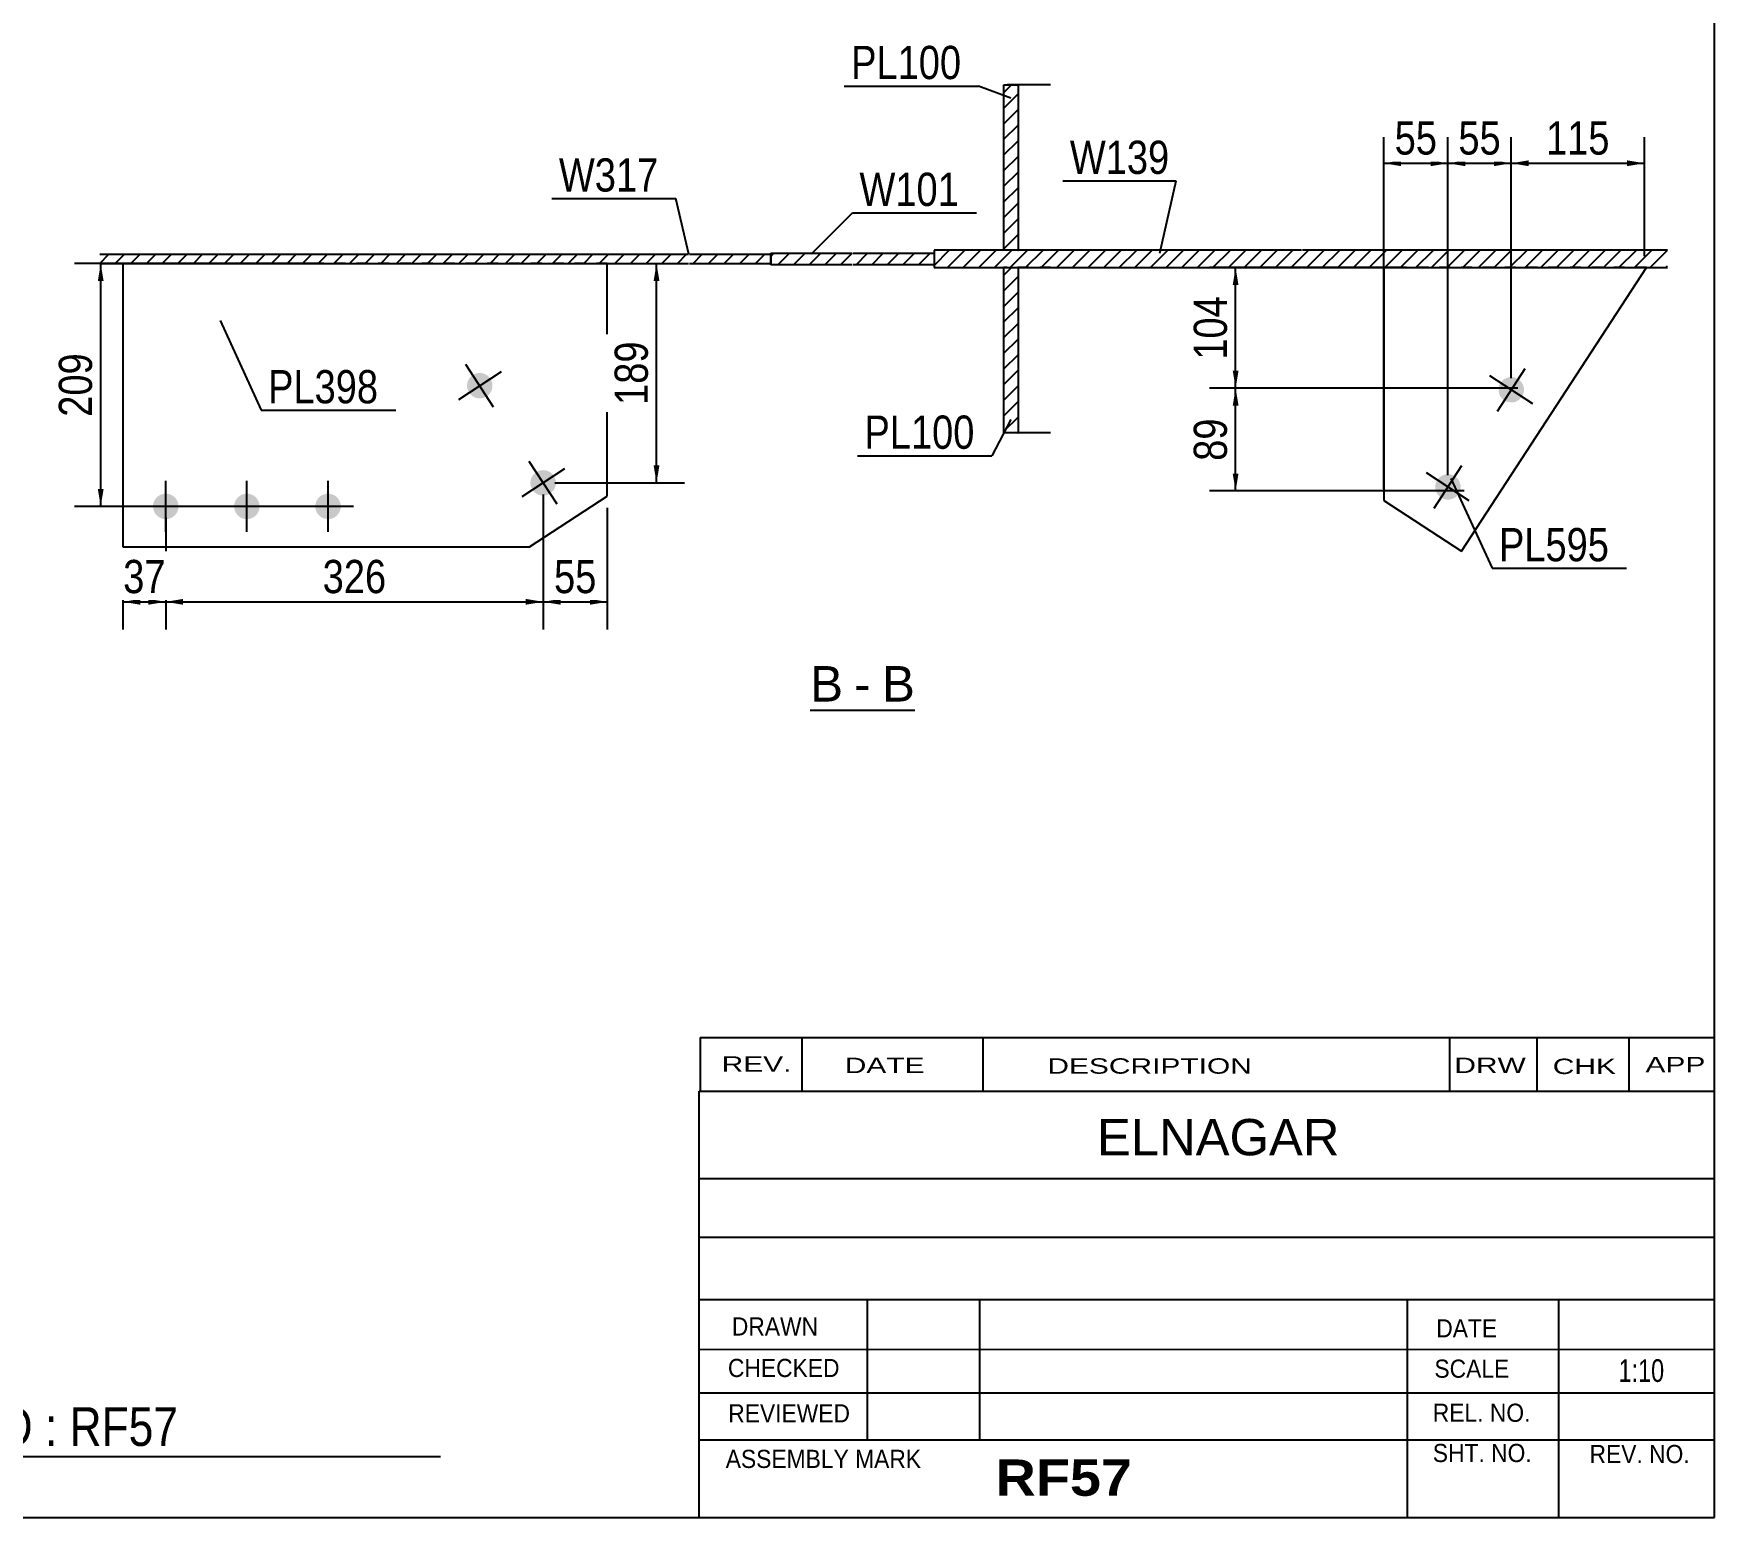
# Model space of a CAD drawing. Header units: millimetres. Extents: x -334 to 69, y -184 to 93.
# Drawn here: x -76.3 to 68.7, y -183.6 to -55.7 of the extents above; entities that cross this region are included whole.
import ezdxf

# ---------------------------------------------------------------- set-up
doc = ezdxf.new("R2010")
doc.units = ezdxf.units.MM
doc.linetypes.add('DXK_LINE_DOT1', pattern=[1.8814, 0.9407, -0.9407])
doc.styles.add('Arial', font='ARIAL.TTF', dxfattribs={"height": 0.2})
doc.styles.add('Arial Bold', font='ARIALBD.TTF', dxfattribs={"height": 0.2})
doc.styles.add('Arial Narrow', font='ARIALN.TTF', dxfattribs={"height": 0.2})

# ---------------------------------------------------------------- blocks, each defined once
blk = doc.blocks.new('Unknown-623466514-1210')
at = {"color": 5, "linetype": 'Continuous'}
for p, q in [((68.74, -183.6), (68.74, 93.4)), ((-331.26, -183.6), (68.74, -183.6))]:
    blk.add_line(p, q, dxfattribs=at)
blk = doc.blocks.new('Unknown-623466514-13 - 1415')
at = {"color": 7, "linetype": 'Continuous'}
blk.add_line((-9.27, -114), (-0.24, -114), dxfattribs=at)
at = {"color": 0, "linetype": 'Continuous'}
for points in [[(-6.43, -113.25), (-6.43, -110.05), (-9.27, -110.05), (-9.27, -113.25)], [(-4.04, -113.25), (-4.04, -110.05), (-5.47, -110.05), (-5.47, -113.25)], [(-0.24, -113.25), (-0.24, -110.05), (-3.08, -110.05), (-3.08, -113.25)]]:
    blk.add_wipeout(points, dxfattribs=at)
at = {"color": 96, "linetype": 'Continuous', "style": 'Arial'}
for s, p in [('B', (-9.27, -113.25)), ('B', (-3.08, -113.25)), ('-', (-5.47, -113.25))]:
    blk.add_text(s, height=3.06, dxfattribs=at).set_placement(p)
blk = doc.blocks.new('Bolt-623466514-13329 - 1415')
at = {"linetype": 'Continuous'}
for points in [[(-38.69, -86.61, -1), (-36.85, -85.41, -1)], [(-33.22, -94.99, -1), (-31.38, -93.79, -1)]]:
    blk.add_hatch(color=3, dxfattribs=at).paths.add_polyline_path(points)
at = {"color": 3, "linetype": 'Continuous'}
for p, q in [((-35.93, -84.81), (-39.61, -87.22)), ((-36.57, -87.86), (-38.97, -84.17)), ((-31.1, -96.23), (-33.51, -92.55)), ((-30.46, -93.19), (-34.15, -95.59))]:
    blk.add_line(p, q, dxfattribs=at)
blk = doc.blocks.new('Part-623466514-1599 - 1415')
at = {"linetype": 'Continuous'}
h = blk.add_hatch(dxfattribs=at)
h.set_pattern_fill('', scale=0.3, style=0, pattern_type=0)
h.set_pattern_definition([(45, (8.6661, -90.0774), (-0.67352, 0.67352), [])])
h.paths.add_polyline_path([(7.45, -90.08), (8.67, -90.08), (8.67, -75.83), (7.45, -75.83)])
at = {"color": 7, "linetype": 'DXK_LINE_DOT1'}
for p, q in [((11.48, -75.83), (7.45, -75.83)), ((8.67, -90.08), (7.45, -90.08))]:
    blk.add_line(p, q, dxfattribs=at)
at = {"color": 2, "linetype": 'Continuous'}
for p, q in [((7.45, -90.08), (7.45, -75.83)), ((7.45, -75.83), (8.67, -75.83)), ((8.67, -75.83), (8.67, -90.08)), ((8.67, -90.08), (7.45, -90.08)), ((11.48, -90.08), (8.67, -90.08))]:
    blk.add_line(p, q, dxfattribs=at)
blk = doc.blocks.new('Part-623466514-1554 - 1415')
at = {"linetype": 'Continuous'}
h = blk.add_hatch(dxfattribs=at)
h.set_pattern_fill('', scale=0.3, style=0, pattern_type=0)
h.set_pattern_definition([(45, (1.4322, -75.5774), (-0.67352, 0.67352), [])])
h.paths.add_polyline_path([(-12.67, -75.58), (1.43, -75.58), (1.43, -74.58), (-12.67, -74.58)])
at = {"color": 2, "linetype": 'Continuous'}
for p, q in [((-12.67, -75.58), (-12.67, -74.58)), ((-12.67, -74.58), (-5.67, -74.58)), ((-5.57, -74.58), (1.43, -74.58)), ((1.43, -74.58), (1.43, -75.58)), ((-5.67, -75.58), (-12.67, -75.58)), ((1.43, -75.58), (-5.57, -75.58))]:
    blk.add_line(p, q, dxfattribs=at)
blk = doc.blocks.new('Part-623466514-1576 - 1415')
at = {"linetype": 'Continuous'}
h = blk.add_hatch(dxfattribs=at)
h.set_pattern_fill('', scale=0.3, style=0, pattern_type=0)
h.set_pattern_definition([(45, (-70.5573, -75.4774), (-0.673519, 0.673519), [])])
h.paths.add_polyline_path([(-70.56, -74.68), (-70.56, -75.48), (-12.67, -75.48), (-12.67, -74.68)])
at = {"color": 2, "linetype": 'Continuous'}
for p, q in [((-70.56, -74.68), (-19.77, -74.68)), ((-19.67, -74.68), (-12.67, -74.68)), ((-12.67, -74.68), (-12.67, -75.48)), ((-70.56, -75.48), (-19.77, -75.48)), ((-19.67, -75.48), (-12.67, -75.48))]:
    blk.add_line(p, q, dxfattribs=at)
blk = doc.blocks.new('Part-623466514-1604 - 1415')
at = {"linetype": 'Continuous'}
h = blk.add_hatch(dxfattribs=at)
h.set_pattern_fill('', scale=0.3, style=0, pattern_type=0)
h.set_pattern_definition([(45, (8.6661, -74.3274), (-0.67352, 0.67352), [])])
h.paths.add_polyline_path([(7.45, -74.33), (8.67, -74.33), (8.67, -60.08), (7.45, -60.08)])
at = {"color": 7, "linetype": 'DXK_LINE_DOT1'}
for p, q in [((8.67, -60.08), (7.45, -60.08)), ((11.48, -74.33), (7.45, -74.33))]:
    blk.add_line(p, q, dxfattribs=at)
at = {"color": 2, "linetype": 'Continuous'}
for p, q in [((7.45, -74.33), (7.45, -60.08)), ((7.45, -60.08), (8.67, -60.08)), ((11.48, -60.08), (8.67, -60.08)), ((8.67, -60.08), (8.67, -74.33)), ((8.67, -74.33), (7.45, -74.33))]:
    blk.add_line(p, q, dxfattribs=at)
blk = doc.blocks.new('Part-623466514-1612 - 1415')
at = {"linetype": 'Continuous'}
h = blk.add_hatch(dxfattribs=at)
h.set_pattern_fill('', scale=0.3, style=0, pattern_type=0)
h.set_pattern_definition([(45, (64.7075, -74.3274), (-0.673519, 0.673519), [])])
h.paths.add_polyline_path([(64.71, -75.83), (64.71, -74.33), (1.43, -74.33), (1.43, -75.83)])
at = {"color": 2, "linetype": 'Continuous'}
for p, q in [((33.12, -74.33), (1.43, -74.33)), ((1.43, -74.33), (1.43, -75.83)), ((64.71, -74.33), (33.22, -74.33)), ((1.43, -75.83), (33.12, -75.83)), ((33.22, -75.83), (64.71, -75.83))]:
    blk.add_line(p, q, dxfattribs=at)
blk = doc.blocks.new('Part-623466514-13321 - 1415')
at = {"color": 2, "linetype": 'Continuous'}
for p, q in [((-68.55, -75.48), (-68.55, -99.92)), ((-26.77, -95.55), (-26.77, -75.48)), ((-33.47, -99.92), (-26.77, -95.55)), ((-68.55, -99.92), (-33.47, -99.92))]:
    blk.add_line(p, q, dxfattribs=at)
at = {"color": 7, "linetype": 'DXK_LINE_DOT1'}
blk.add_line((-26.77, -75.48), (-68.55, -75.48), dxfattribs=at)
blk = doc.blocks.new('Part-623466514-13322 - 1415')
at = {"color": 2, "linetype": 'Continuous'}
for p, q in [((40.22, -75.83), (40.22, -95.9)), ((46.92, -100.27), (62.88, -75.83)), ((40.22, -95.9), (46.92, -100.27))]:
    blk.add_line(p, q, dxfattribs=at)
at = {"color": 7, "linetype": 'DXK_LINE_DOT1'}
blk.add_line((62.88, -75.83), (40.22, -75.83), dxfattribs=at)
blk = doc.blocks.new('Bolt-623466514-13330 - 1415')
at = {"linetype": 'Continuous'}
for points in [[(-65.96, -96.42, -1), (-63.76, -96.42, -1)], [(-58.96, -96.42, -1), (-56.76, -96.42, -1)], [(-51.96, -96.42, -1), (-49.76, -96.42, -1)]]:
    blk.add_hatch(color=3, dxfattribs=at).paths.add_polyline_path(points)
at = {"color": 3, "linetype": 'Continuous'}
for p, q in [((-64.86, -98.62), (-64.86, -94.22)), ((-57.86, -98.62), (-57.86, -94.22)), ((-50.86, -98.62), (-50.86, -94.22)), ((-62.66, -96.42), (-67.06, -96.42)), ((-55.66, -96.42), (-60.06, -96.42)), ((-48.66, -96.42), (-53.06, -96.42))]:
    blk.add_line(p, q, dxfattribs=at)
blk = doc.blocks.new('Bolt-623466514-13331 - 1415')
at = {"linetype": 'Continuous'}
for points in [[(50.3, -85.76, -1), (52.14, -86.96, -1)], [(44.84, -94.14, -1), (46.68, -95.34, -1)]]:
    blk.add_hatch(color=3, dxfattribs=at).paths.add_polyline_path(points)
at = {"color": 3, "linetype": 'Continuous'}
for p, q in [((53.07, -87.57), (49.38, -85.16)), ((50.02, -88.21), (52.43, -84.52)), ((47.6, -95.94), (43.92, -93.54)), ((44.56, -96.58), (46.96, -92.9))]:
    blk.add_line(p, q, dxfattribs=at)
blk = doc.blocks.new('StraightDimension-623466514-17834 - 1415')
at = {"linetype": 'Continuous'}
for points in [[(-63.36, -104.9), (-64.86, -104.65), (-63.36, -104.4)], [(-33.8, -104.4), (-32.3, -104.65), (-33.8, -104.9)]]:
    blk.add_hatch(color=7, dxfattribs=at).paths.add_polyline_path(points)
at = {"color": 7, "linetype": 'Continuous'}
for p, q in [((-32.3, -95.39), (-32.3, -107.05)), ((-64.86, -97.42), (-64.86, -107.05)), ((-64.86, -104.65), (-32.3, -104.65))]:
    blk.add_line(p, q, dxfattribs=at)
at = {"color": 0}
blk.add_wipeout([(-45.24, -104.5), (-45.24, -100.3), (-51.92, -100.3), (-51.92, -104.5)], dxfattribs=at)
at = {"color": 3, "style": 'Arial Narrow'}
blk.add_text('326', height=2.863, dxfattribs=at).set_placement((-51.32, -103.9))
blk = doc.blocks.new('StraightDimension-623466514-17938 - 1415')
at = {"linetype": 'Continuous'}
for points in [[(47.26, -67.08), (45.76, -66.83), (47.26, -66.58)], [(49.72, -66.58), (51.22, -66.83), (49.72, -67.08)]]:
    blk.add_hatch(color=7, dxfattribs=at).paths.add_polyline_path(points)
at = {"color": 7, "linetype": 'Continuous'}
for p, q in [((45.76, -93.74), (45.76, -64.58)), ((51.22, -85.36), (51.22, -64.58)), ((45.76, -66.83), (51.22, -66.83))]:
    blk.add_line(p, q, dxfattribs=at)
at = {"color": 0}
blk.add_wipeout([(50.92, -66.68), (50.92, -62.48), (46.06, -62.48), (46.06, -66.68)], dxfattribs=at)
at = {"color": 3, "style": 'Arial Narrow'}
blk.add_text('55', height=2.863, dxfattribs=at).set_placement((46.66, -66.08))
blk = doc.blocks.new('StraightDimension-623466514-6075 - 1415')
at = {"linetype": 'Continuous'}
for points in [[(27.19, -87.72), (27.44, -86.22), (27.69, -87.72)], [(27.69, -93.59), (27.44, -95.09), (27.19, -93.59)]]:
    blk.add_hatch(color=7, dxfattribs=at).paths.add_polyline_path(points)
at = {"color": 7, "linetype": 'Continuous'}
for p, q in [((51.78, -86.22), (25.19, -86.22)), ((27.44, -95.09), (27.44, -86.22)), ((47.15, -95.09), (25.19, -95.09))]:
    blk.add_line(p, q, dxfattribs=at)
at = {"color": 0}
blk.add_wipeout([(27.29, -88.23), (23.09, -88.23), (23.09, -93.09), (27.29, -93.09)], dxfattribs=at)
at = {"color": 3, "style": 'Arial Narrow'}
blk.add_text('89', height=2.863, rotation=90.0002, dxfattribs=at).set_placement((26.69, -92.49))
blk = doc.blocks.new('StraightDimension-623466514-6074 - 1415')
at = {"linetype": 'Continuous'}
for points in [[(27.19, -77.33), (27.44, -75.83), (27.69, -77.33)], [(27.69, -84.72), (27.44, -86.22), (27.19, -84.72)]]:
    blk.add_hatch(color=7, dxfattribs=at).paths.add_polyline_path(points)
at = {"color": 7, "linetype": 'Continuous'}
for p, q in [((41.76, -75.83), (25.19, -75.83)), ((27.44, -86.22), (27.44, -75.83)), ((51.78, -86.22), (25.19, -86.22))]:
    blk.add_line(p, q, dxfattribs=at)
at = {"color": 0}
blk.add_wipeout([(27.29, -77.68), (23.09, -77.68), (23.09, -84.37), (27.29, -84.37)], dxfattribs=at)
at = {"color": 3, "style": 'Arial Narrow'}
blk.add_text('104', height=2.863, rotation=90.0002, dxfattribs=at).set_placement((26.69, -83.77))
blk = doc.blocks.new('StraightDimension-623466514-17805 - 1415')
at = {"linetype": 'Continuous'}
for points in [[(-22.77, -76.98), (-22.52, -75.48), (-22.27, -76.98)], [(-22.27, -92.89), (-22.52, -94.39), (-22.77, -92.89)]]:
    blk.add_hatch(color=7, dxfattribs=at).paths.add_polyline_path(points)
at = {"color": 7, "linetype": 'Continuous'}
for p, q in [((-31.3, -75.48), (-20.12, -75.48)), ((-22.52, -94.39), (-22.52, -75.48)), ((-31.3, -94.39), (-20.12, -94.39))]:
    blk.add_line(p, q, dxfattribs=at)
at = {"color": 0}
blk.add_wipeout([(-22.67, -81.59), (-26.87, -81.59), (-26.87, -88.27), (-22.67, -88.27)], dxfattribs=at)
at = {"color": 3, "style": 'Arial Narrow'}
blk.add_text('189', height=2.863, rotation=90.0002, dxfattribs=at).set_placement((-23.27, -87.67))
blk = doc.blocks.new('StraightDimension-623466514-17819 - 1415')
at = {"linetype": 'Continuous'}
for points in [[(-70.72, -76.98), (-70.47, -75.48), (-70.22, -76.98)], [(-70.22, -94.92), (-70.47, -96.42), (-70.72, -94.92)]]:
    blk.add_hatch(color=7, dxfattribs=at).paths.add_polyline_path(points)
at = {"color": 7, "linetype": 'Continuous'}
for p, q in [((-51.86, -75.48), (-72.72, -75.48)), ((-70.47, -96.42), (-70.47, -75.48)), ((-51.86, -96.42), (-72.72, -96.42))]:
    blk.add_line(p, q, dxfattribs=at)
at = {"color": 0}
blk.add_wipeout([(-70.62, -82.61), (-74.82, -82.61), (-74.82, -89.29), (-70.62, -89.29)], dxfattribs=at)
at = {"color": 3, "style": 'Arial Narrow'}
blk.add_text('209', height=2.863, rotation=90.0002, dxfattribs=at).set_placement((-71.22, -88.69))
blk = doc.blocks.new('StraightDimension-623466514-17833 - 1415')
at = {"linetype": 'Continuous'}
for points in [[(-30.8, -104.9), (-32.3, -104.65), (-30.8, -104.4)], [(-28.27, -104.4), (-26.77, -104.65), (-28.27, -104.9)]]:
    blk.add_hatch(color=7, dxfattribs=at).paths.add_polyline_path(points)
at = {"color": 7, "linetype": 'Continuous'}
for p, q in [((-32.3, -95.39), (-32.3, -107.05)), ((-26.77, -96.55), (-26.77, -107.05)), ((-32.3, -104.65), (-26.77, -104.65))]:
    blk.add_line(p, q, dxfattribs=at)
at = {"color": 0}
blk.add_wipeout([(-27.11, -104.5), (-27.11, -100.3), (-31.96, -100.3), (-31.96, -104.5)], dxfattribs=at)
at = {"color": 3, "style": 'Arial Narrow'}
blk.add_text('55', height=2.863, dxfattribs=at).set_placement((-31.36, -103.9))
blk = doc.blocks.new('StraightDimension-623466514-17835 - 1415')
at = {"linetype": 'Continuous'}
for points in [[(-67.05, -104.9), (-68.55, -104.65), (-67.05, -104.4)], [(-66.36, -104.4), (-64.86, -104.65), (-66.36, -104.9)]]:
    blk.add_hatch(color=7, dxfattribs=at).paths.add_polyline_path(points)
at = {"color": 7, "linetype": 'Continuous'}
for p, q in [((-64.86, -97.42), (-64.86, -107.05)), ((-68.55, -100.92), (-68.55, -107.05)), ((-68.55, -104.65), (-64.86, -104.65))]:
    blk.add_line(p, q, dxfattribs=at)
at = {"color": 0}
blk.add_wipeout([(-64.28, -104.5), (-64.28, -100.3), (-69.13, -100.3), (-69.13, -104.5)], dxfattribs=at)
at = {"color": 3, "style": 'Arial Narrow'}
blk.add_text('37', height=2.863, dxfattribs=at).set_placement((-68.53, -103.9))
blk = doc.blocks.new('StraightDimension-623466514-17937 - 1415')
at = {"linetype": 'Continuous'}
for points in [[(52.72, -67.08), (51.22, -66.83), (52.72, -66.58)], [(61.21, -66.58), (62.71, -66.83), (61.21, -67.08)]]:
    blk.add_hatch(color=7, dxfattribs=at).paths.add_polyline_path(points)
at = {"color": 7, "linetype": 'Continuous'}
for p, q in [((51.22, -85.36), (51.22, -64.58)), ((62.71, -74.83), (62.71, -64.58)), ((51.22, -66.83), (62.71, -66.83))]:
    blk.add_line(p, q, dxfattribs=at)
at = {"color": 0}
blk.add_wipeout([(60.31, -66.68), (60.31, -62.48), (53.62, -62.48), (53.62, -66.68)], dxfattribs=at)
at = {"color": 3, "style": 'Arial Narrow'}
blk.add_text('115', height=2.863, dxfattribs=at).set_placement((54.22, -66.08))
blk = doc.blocks.new('StraightDimension-623466514-17939 - 1415')
at = {"linetype": 'Continuous'}
for points in [[(41.72, -67.08), (40.22, -66.83), (41.72, -66.58)], [(44.26, -66.58), (45.76, -66.83), (44.26, -67.08)]]:
    blk.add_hatch(color=7, dxfattribs=at).paths.add_polyline_path(points)
at = {"color": 7, "linetype": 'Continuous'}
for p, q in [((40.22, -94.9), (40.22, -64.58)), ((45.76, -93.74), (45.76, -64.58)), ((40.22, -66.83), (45.76, -66.83))]:
    blk.add_line(p, q, dxfattribs=at)
at = {"color": 0}
blk.add_wipeout([(45.42, -66.68), (45.42, -62.48), (40.56, -62.48), (40.56, -66.68)], dxfattribs=at)
at = {"color": 3, "style": 'Arial Narrow'}
blk.add_text('55', height=2.863, dxfattribs=at).set_placement((41.16, -66.08))
blk = doc.blocks.new('CBS_CALLOFF-623466514-17970')
at = {"color": 7, "linetype": 'Continuous'}
blk.add_line((-157.38, -178.33), (-41.15, -178.35), dxfattribs=at)
at = {"color": 3, "linetype": 'Continuous', "style": 'Arial Narrow'}
blk.add_text('QTY= 1 Nos.      RAFTER     MKD : RF57', height=3.3405, dxfattribs=at).set_placement((-134.08, -177.44))
blk = doc.blocks.new('CBS_NAME_BLOG-623466514-17971')
at = {"color": 7, "linetype": 'Continuous'}
for p, q in [((-18.85, -146.85), (68.67, -146.85)), ((-18.85, -183.56), (-18.85, -146.85)), ((-18.85, -154.39), (68.67, -154.39)), ((-18.78, -159.44), (68.74, -159.44)), ((-18.85, -164.81), (68.67, -164.81)), ((-4.32, -176.92), (-4.32, -164.82)), ((5.36, -176.89), (5.36, -164.83)), ((42.28, -183.56), (42.28, -164.83)), ((55.33, -183.56), (55.33, -164.82)), ((-18.84, -169.11), (68.74, -169.09)), ((-18.85, -172.86), (68.67, -172.86)), ((-18.85, -176.9), (68.67, -176.9)), ((-18.85, -183.6), (68.74, -183.6))]:
    blk.add_line(p, q, dxfattribs=at)
at = {"color": 3, "linetype": 'Continuous', "style": 'Arial'}
blk.add_text('ELNAGAR', height=3.133, dxfattribs=at).set_placement((15.48, -152.38))
at = {"color": 3, "linetype": 'Continuous'}
for s, height, style, width, p in [('DRAWN', 1.566, 'Arial', 0.9, (-16.02, -167.92)), ('DATE', 1.566, 'Arial', 0.9, (44.75, -168.08)), ('CHECKED', 1.566, 'Arial', 0.9, (-16.36, -171.5)), ('SCALE', 1.566, 'Arial', 0.9, (44.59, -171.56)), ('1:10', 1.957, 'Arial Narrow', 0.9, (60.48, -171.92)), ('REVIEWED', 1.566, 'Arial', 0.9, (-16.33, -175.41)), ('REL. NO.', 1.566, 'Arial', 0.9, (44.45, -175.36)), ('ASSEMBLY MARK', 1.5663, 'Arial', 0.9, (-16.55, -179.34)), ('SHT. NO.', 1.566, 'Arial', 0.9, (44.45, -178.83)), ('REV. NO.', 1.566, 'Arial', 0.9, (57.97, -178.92)), ('RF57', 3.131, 'Arial Bold', 1.1, (6.73, -181.74))]:
    blk.add_text(s, height=height, dxfattribs=dict(at, style=style, width=width)).set_placement(p)
blk = doc.blocks.new('CBS_REVISION-623466514-17972')
at = {"color": 7, "linetype": 'Continuous'}
for p, q in [((-18.76, -142.22), (68.74, -142.22)), ((-18.76, -142.22), (-18.76, -146.85)), ((-9.97, -142.22), (-9.97, -146.85)), ((5.63, -142.22), (5.63, -146.79)), ((45.88, -142.22), (45.88, -146.85)), ((53.42, -142.22), (53.42, -146.85)), ((61.37, -142.22), (61.37, -146.85)), ((-18.76, -146.85), (68.73, -146.85))]:
    blk.add_line(p, q, dxfattribs=at)
at = {"color": 7, "style": 'Arial Narrow', "width": 1.7}
for s, height, p in [('REV.', 1.326, (-16.9, -145.17)), ('DATE', 1.326, (-6.28, -145.29)), ('DESCRIPTION', 1.3257, (11.2, -145.34)), ('DRW', 1.326, (46.31, -145.28)), ('CHK', 1.326, (54.8, -145.37)), ('APP', 1.326, (62.8, -145.22))]:
    blk.add_text(s, height=height, dxfattribs=at).set_placement(p)
blk = doc.blocks.new('Mark-623466514-1550 - 1415')
at = {"color": 0}
blk.add_wipeout([(3.58, -70.51), (3.58, -67.51), (-5.01, -67.51), (-5.01, -70.51)], dxfattribs=at)
blk.add_wipeout([(3.58, -70.51), (3.58, -67.51), (-5.01, -67.51), (-5.01, -70.51)], dxfattribs=at)
at = {"color": 7, "linetype": 'Continuous'}
for p, q in [((-9.14, -74.64), (-5.61, -71.11)), ((-5.61, -71.11), (5.08, -71.11))]:
    blk.add_line(p, q, dxfattribs=at)
at = {"color": 3, "style": 'Arial Narrow'}
blk.add_text('W101', height=2.863, dxfattribs=at).set_placement((-5.01, -70.51))
blk = doc.blocks.new('Mark-623466514-1572 - 1415')
at = {"color": 7, "linetype": 'Continuous'}
blk.add_line((-19.73, -74.68), (-20.86, -69.87), dxfattribs=at)
at = {"color": 0}
blk.add_wipeout([(-22.36, -69.27), (-22.36, -66.27), (-30.94, -66.27), (-30.94, -69.27)], dxfattribs=at)
blk.add_wipeout([(-22.36, -69.27), (-22.36, -66.27), (-30.94, -66.27), (-30.94, -69.27)], dxfattribs=at)
at = {"color": 7, "linetype": 'Continuous'}
blk.add_line((-31.54, -69.87), (-20.86, -69.87), dxfattribs=at)
at = {"color": 3, "style": 'Arial Narrow'}
blk.add_text('W317', height=2.863, dxfattribs=at).set_placement((-30.94, -69.27))
blk = doc.blocks.new('Mark-623466514-1600 - 1415')
at = {"color": 7, "linetype": 'Continuous'}
blk.add_line((8.06, -61.23), (5.27, -60.17), dxfattribs=at)
at = {"color": 0}
blk.add_wipeout([(3.77, -59.57), (3.77, -56.57), (-5.73, -56.57), (-5.73, -59.57)], dxfattribs=at)
blk.add_wipeout([(3.77, -59.57), (3.77, -56.57), (-5.73, -56.57), (-5.73, -59.57)], dxfattribs=at)
at = {"color": 7, "linetype": 'Continuous'}
blk.add_line((-6.33, -60.17), (5.27, -60.17), dxfattribs=at)
at = {"color": 3, "style": 'Arial Narrow'}
blk.add_text('PL100', height=2.863, dxfattribs=at).set_placement((-5.73, -59.57))
blk = doc.blocks.new('Mark-623466514-1595 - 1415')
at = {"color": 7, "linetype": 'Continuous'}
blk.add_line((8.06, -88.92), (6.42, -92.05), dxfattribs=at)
at = {"color": 0}
blk.add_wipeout([(4.92, -91.45), (4.92, -88.45), (-4.58, -88.45), (-4.58, -91.45)], dxfattribs=at)
blk.add_wipeout([(4.92, -91.45), (4.92, -88.45), (-4.58, -88.45), (-4.58, -91.45)], dxfattribs=at)
at = {"color": 7, "linetype": 'Continuous'}
blk.add_line((-5.18, -92.05), (6.42, -92.05), dxfattribs=at)
at = {"color": 3, "style": 'Arial Narrow'}
blk.add_text('PL100', height=2.863, dxfattribs=at).set_placement((-4.58, -91.45))
blk = doc.blocks.new('Mark-623466514-1608 - 1415')
at = {"color": 0}
blk.add_wipeout([(21.72, -67.75), (21.72, -64.75), (13.14, -64.75), (13.14, -67.75)], dxfattribs=at)
blk.add_wipeout([(21.72, -67.75), (21.72, -64.75), (13.14, -64.75), (13.14, -67.75)], dxfattribs=at)
at = {"color": 7, "linetype": 'Continuous'}
for p in [(12.54, -68.35), (20.89, -74.58)]:
    blk.add_line(p, (22.32, -68.35), dxfattribs=at)
at = {"color": 3, "style": 'Arial Narrow'}
blk.add_text('W139', height=2.863, dxfattribs=at).set_placement((13.14, -67.75))
blk = doc.blocks.new('Mark-623466514-13419 - 1415')
at = {"color": 0}
blk.add_wipeout([(59.66, -101.15), (59.66, -98.15), (50.16, -98.15), (50.16, -101.15)], dxfattribs=at)
blk.add_wipeout([(59.66, -101.15), (59.66, -98.15), (50.16, -98.15), (50.16, -101.15)], dxfattribs=at)
at = {"color": 7, "linetype": 'Continuous'}
for p, q in [((46.02, -94.02), (49.56, -101.75)), ((49.56, -101.75), (61.16, -101.75))]:
    blk.add_line(p, q, dxfattribs=at)
at = {"color": 3, "style": 'Arial Narrow'}
blk.add_text('PL595', height=2.863, dxfattribs=at).set_placement((50.16, -101.15))
blk = doc.blocks.new('Mark-623466514-14828 - 1415')
at = {"color": 0}
blk.add_wipeout([(-46.52, -87.53), (-46.52, -84.53), (-56.03, -84.53), (-56.03, -87.53)], dxfattribs=at)
blk.add_wipeout([(-46.52, -87.53), (-46.52, -84.53), (-56.03, -84.53), (-56.03, -87.53)], dxfattribs=at)
at = {"color": 7, "linetype": 'Continuous'}
for p, q in [((-60.16, -80.4), (-56.63, -88.13)), ((-56.63, -88.13), (-45.02, -88.13))]:
    blk.add_line(p, q, dxfattribs=at)
at = {"color": 3, "style": 'Arial Narrow'}
blk.add_text('PL398', height=2.863, dxfattribs=at).set_placement((-56.03, -87.53))

msp = doc.modelspace()

# ---------------------------------------------------------------- block references
for name in ['Unknown-623466514-1210', 'Part-623466514-1604 - 1415', 'Part-623466514-1576 - 1415', 'Part-623466514-1554 - 1415', 'Part-623466514-1612 - 1415', 'Part-623466514-13321 - 1415', 'Part-623466514-1599 - 1415', 'Part-623466514-13322 - 1415', 'Bolt-623466514-13329 - 1415', 'Bolt-623466514-13331 - 1415', 'Bolt-623466514-13330 - 1415', 'CBS_REVISION-623466514-17972', 'CBS_NAME_BLOG-623466514-17971', 'CBS_CALLOFF-623466514-17970']:
    msp.add_blockref(name, (0, 0))

# ---------------------------------------------------------------- next in the draw order: block references
for name in ['Mark-623466514-1600 - 1415', 'StraightDimension-623466514-17938 - 1415', 'Mark-623466514-1608 - 1415', 'Mark-623466514-1572 - 1415', 'Mark-623466514-1550 - 1415', 'StraightDimension-623466514-17805 - 1415', 'Mark-623466514-1595 - 1415', 'StraightDimension-623466514-17834 - 1415', 'Unknown-623466514-13 - 1415']:
    msp.add_blockref(name, (0, 0))

# ---------------------------------------------------------------- next in the draw order: block references
for name in ['StraightDimension-623466514-17819 - 1415', 'StraightDimension-623466514-6075 - 1415', 'StraightDimension-623466514-17833 - 1415', 'StraightDimension-623466514-17835 - 1415']:
    msp.add_blockref(name, (0, 0))

# ---------------------------------------------------------------- next in the draw order: block references
for name in ['StraightDimension-623466514-6074 - 1415', 'Mark-623466514-14828 - 1415']:
    msp.add_blockref(name, (0, 0))

# ---------------------------------------------------------------- next in the draw order: block references
for name in ['StraightDimension-623466514-17939 - 1415', 'StraightDimension-623466514-17937 - 1415']:
    msp.add_blockref(name, (0, 0))

# ---------------------------------------------------------------- next in the draw order: block references
msp.add_blockref('Mark-623466514-13419 - 1415', (0, 0))

doc.saveas('drawing.dxf')
